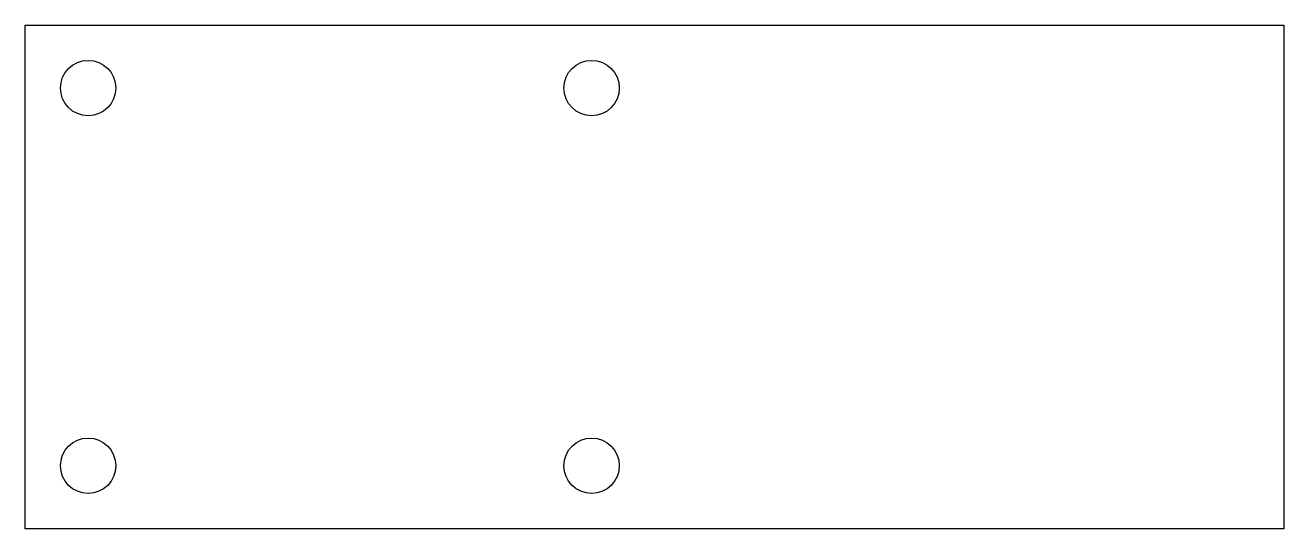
# Model space of a CAD drawing. Header units: millimetres. Extents: x 101 to 201, y 103.3 to 143.3.
import ezdxf

# ---------------------------------------------------------------- set-up
doc = ezdxf.new("R2010")
doc.units = ezdxf.units.MM
doc.layers.add('Default', color=7, linetype='Continuous')
doc.layers.add('PURGE-PLATE', color=7, linetype='Continuous')

# ---------------------------------------------------------------- blocks, each defined once
blk = doc.blocks.new('SE')
at = {"layer": 'PURGE-PLATE', "color": 7, "linetype": 'Continuous'}
for p, q in [((101.03, 143.28), (201.03, 143.28)), ((101.03, 103.28), (101.03, 143.28)), ((201.03, 143.28), (201.03, 103.28)), ((201.03, 103.28), (101.03, 103.28))]:
    blk.add_line(p, q, dxfattribs=at)
for centre in [(106.03, 138.28), (146.03, 138.28), (106.03, 108.28), (146.03, 108.28)]:
    blk.add_circle(centre, 2.2, dxfattribs=at)

msp = doc.modelspace()

# ---------------------------------------------------------------- block references
at = {"layer": 'Default'}
msp.add_blockref('SE', (0, 0), dxfattribs=at)

doc.saveas('drawing.dxf')
